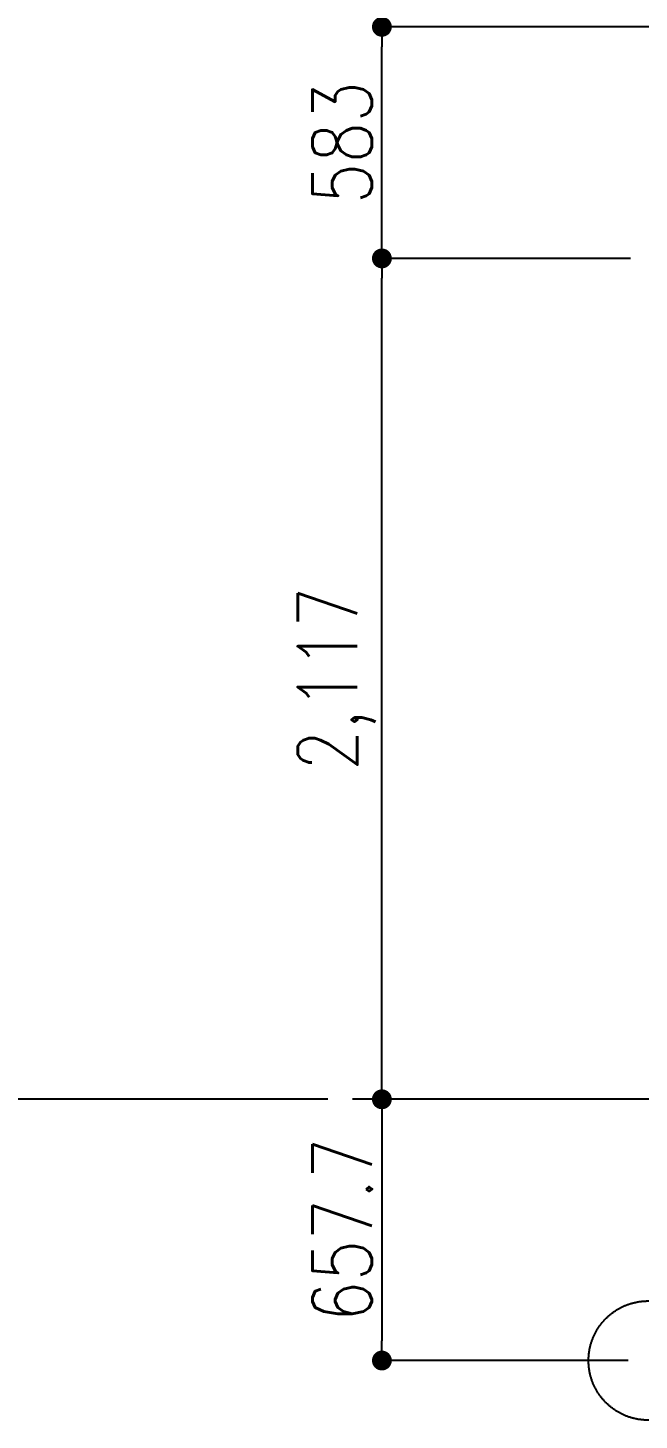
# Model space of a CAD drawing. Header units: millimetres. Extents: x 15495 to 166182, y -39946 to 18307.
# Drawn here: x 25925 to 27466, y -35386 to -31881 of the extents above; entities that cross this region are included whole.
import ezdxf

# ---------------------------------------------------------------- set-up
doc = ezdxf.new("R2010")
doc.units = ezdxf.units.MM
doc.header["$LTSCALE"] = 1000
doc.linetypes.add('CENTER', pattern=[2, 1.25, -0.25, 0.25, -0.25])
doc.linetypes.add('DIVIDEX2', pattern=[2.5, 1, -0.5, 0, -0.5, 0, -0.5])
doc.layers.get('0').update_dxf_attribs({"linetype": 'CONTINUOUS'})
for name, color, linetype in [('1F-A_SITE-100', 1, 'DIVIDEX2'), ('1F-A_SITE-50', 1, 'DIVIDEX2'), ('1F-E_DIM-50', 3, 'CONTINUOUS'), ('1F-E_GRID-100', 1, 'CENTER'), ('1F-E_GRID-50', 1, 'CENTER')]:
    doc.layers.add(name, color=color, linetype=linetype)
doc.styles.add('DIM', font='romans.shx', dxfattribs={"width": 0.8, "bigfont": 'bigfont.shx'})
doc.dimstyles.new('DIM50_3_3', dxfattribs={"dimscale": 50, "dimtxt": 3, "dimasz": 1, "dimexe": 0, "dimexo": 1, "dimgap": 0.5, "dimtad": 1, "dimdec": 1, "dimdsep": 46, "dimlunit": 6, "dimtxsty": 'DIM', "dimblk1": 'DOT', "dimblk2": 'DOT', "dimsah": 1, "dimcen": 1, "dimclrd": 256, "dimclre": 256, "dimclrt": 256, "dimadec": 0, "dimazin": 0, "dimtfac": 1, "dimtdec": 1, "dimtix": 1, "dimtmove": 2, "dimatfit": 3, "dimldrblk": 'DOT', "dimfxl": 1, "dimtvp": 0.833333, "dimtolj": 1, "dimarcsym": 0})

# ---------------------------------------------------------------- blocks, each defined once
blk = doc.blocks.new('1F-BLOCK_100')
at = {"layer": '1F-A_SITE-100'}
blk.add_circle((-2552.32, -657.71), 150, dxfattribs=at)
at = {"layer": '1F-E_GRID-100'}
blk.add_line((34140.32, 0), (-8809.61, 0), dxfattribs=at)
blk = doc.blocks.new('DOT')
at = {"color": 0, "linetype": 'ByBlock'}
blk.add_line((-0.5, 0), (-1, 0), dxfattribs=at)
at = {"color": 0, "linetype": 'ByBlock', "const_width": 0.5}
blk.add_lwpolyline([(-0.25, 0, 1), (0.25, 0, 1)], format="xyb", close=True, dxfattribs=at)
blk = doc.blocks.new('*D872')
at = {"layer": '1F-E_DIM-50', "lineweight": -2}
for p, q in [((27444.3, -32461.7), (26817.6, -32461.7)), ((26817.6, -34528.7), (26817.6, -32511.7)), ((27095.5, -34578.7), (26817.6, -34578.7))]:
    blk.add_line(p, q, dxfattribs=at)
at = {"layer": '1F-E_DIM-50', "lineweight": -2, "xscale": 50, "yscale": 50, "zscale": 50}
for p, rotation in [((26817.6, -32461.7), 90), ((26817.6, -34578.7), 270)]:
    blk.add_blockref('DOT', p, dxfattribs=dict(at, rotation=rotation))
at = {"layer": '1F-E_DIM-50', "insert": (26703.3, -33520.2), "char_height": 150, "attachment_point": 5, "rotation": 90, "style": 'DIM'}
blk.add_mtext('\\A1;2,117', dxfattribs=at)
blk = doc.blocks.new('_DOT')
at = {"color": 0, "linetype": 'ByBlock'}
blk.add_line((-0.5, 0), (-1, 0), dxfattribs=at)
at = {"color": 0, "linetype": 'ByBlock', "const_width": 0.5}
blk.add_lwpolyline([(-0.25, 0, 1), (0.25, 0, 1)], format="xyb", close=True, dxfattribs=at)
blk = doc.blocks.new('*D875')
at = {"layer": '1F-E_DIM-50', "lineweight": -2}
for p, q in [((27030.6, -34578.7), (26817.6, -34578.7)), ((26817.6, -34628.7), (26817.6, -35186.4)), ((27438.4, -35236.4), (26817.6, -35236.4))]:
    blk.add_line(p, q, dxfattribs=at)
at = {"layer": '1F-E_DIM-50', "lineweight": -2, "xscale": 50, "yscale": 50, "zscale": 50}
for p, rotation in [((26817.6, -34578.7), 90), ((26817.6, -35236.4), 270)]:
    blk.add_blockref('DOT', p, dxfattribs=dict(at, rotation=rotation))
at = {"layer": '1F-E_DIM-50', "insert": (26717.6, -34907.6), "char_height": 150, "attachment_point": 5, "rotation": 90, "style": 'DIM'}
blk.add_mtext('\\A1;657.7', dxfattribs=at)
blk = doc.blocks.new('*D854')
at = {"layer": '1F-E_DIM-50', "lineweight": -2}
for p, q in [((27695.9, -31878.7), (26817.6, -31878.7)), ((26817.6, -32411.7), (26817.6, -31928.7)), ((27444.3, -32461.7), (26817.6, -32461.7))]:
    blk.add_line(p, q, dxfattribs=at)
at = {"layer": '1F-E_DIM-50', "lineweight": -2, "xscale": 50, "yscale": 50, "zscale": 50}
for p, rotation in [((26817.6, -31878.7), 90), ((26817.6, -32461.7), 270)]:
    blk.add_blockref('DOT', p, dxfattribs=dict(at, rotation=rotation))
at = {"layer": '1F-E_DIM-50', "insert": (26717.6, -32170.2), "char_height": 150, "attachment_point": 5, "rotation": 90, "style": 'DIM'}
blk.add_mtext('\\A1;583', dxfattribs=at)
blk = doc.blocks.new('1F-BLOCK_50')
at = {"layer": '1F-A_SITE-50'}
blk.add_circle((-2552.32, -657.71), 150, dxfattribs=at)
at = {"layer": '1F-E_GRID-50'}
blk.add_line((32453.06, 0), (-4233.66, 0), dxfattribs=at)
at = {"layer": '1F-E_DIM-50'}
for base, p1, p2, picture, middle in [((-3223.09, 2700), (-2546.37, 2117.02), (-2294.83, 2700), '*D854', (-3323.09, 2408.51)), ((-3223.09, 2117.02), (-2895.2, 0), (-2546.37, 2117.02), '*D872', (-3337.38, 1058.51)), ((-3223.09, -657.71), (-2960.09, 0), (-2552.32, -657.71), '*D875', (-3323.09, -328.86))]:
    dim = blk.add_linear_dim(base=base, p1=p1, p2=p2, angle=90, dimstyle='DIM50_3_3', dxfattribs=at)
    dim.commit()
    dim.dimension.update_dxf_attribs({"geometry": picture, "text_midpoint": middle, "insert": (-30040.71, 34578.74)})

msp = doc.modelspace()

# ---------------------------------------------------------------- block references
for name in ['1F-BLOCK_100', '1F-BLOCK_50']:
    msp.add_blockref(name, (30040.7, -34578.7))

doc.saveas('drawing.dxf')
